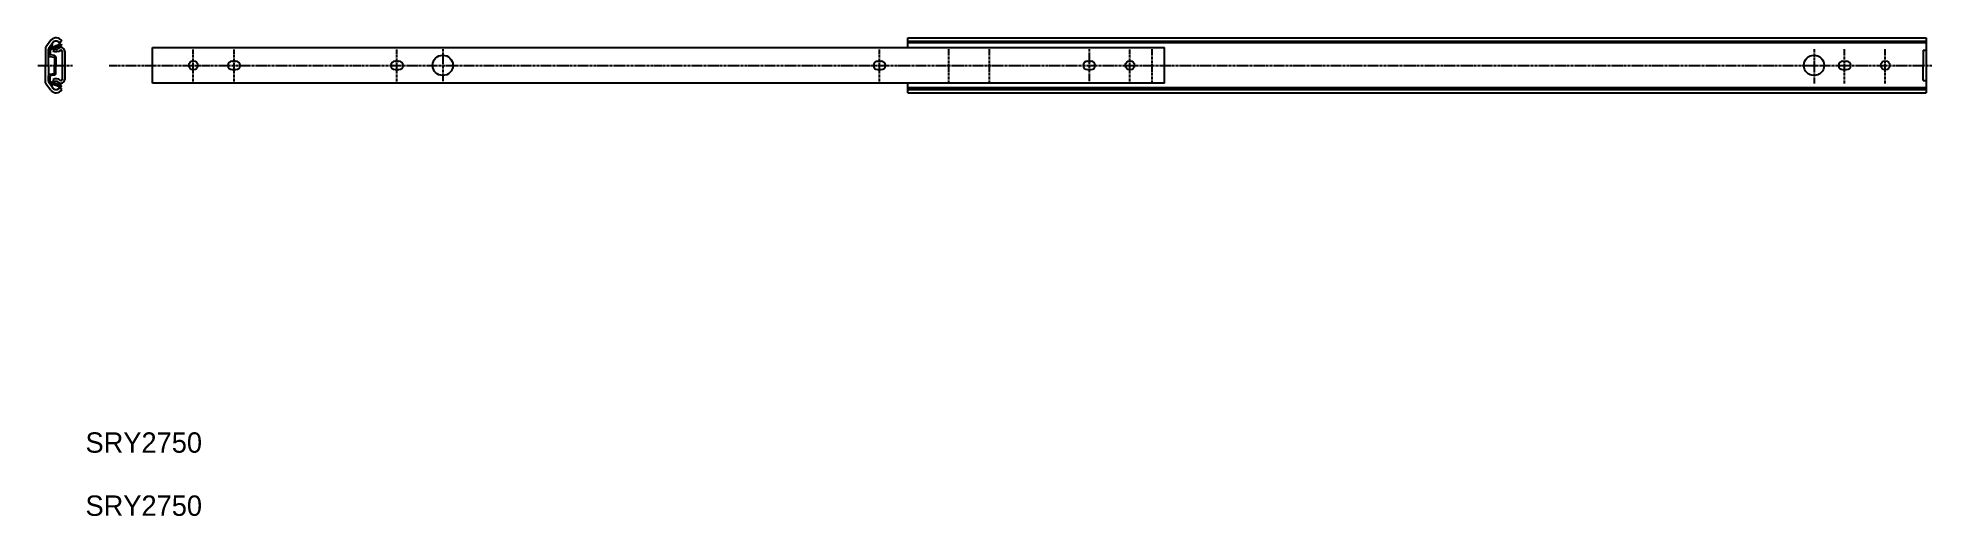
# Model space of a CAD drawing. Extents: x 161 to 1091, y 81 to 316.
import ezdxf

# ---------------------------------------------------------------- set-up
doc = ezdxf.new("R2010")
doc.units = 0
doc.linetypes.add('CENTER', pattern=[2, 1.25, -0.25, 0.25, -0.25])
doc.layers.get('0').update_dxf_attribs({"linetype": 'CONTINUOUS'})
doc.layers.add('CENTER', color=1, linetype='CENTER')

msp = doc.modelspace()

# ---------------------------------------------------------------- linework, layer by layer
at = {"color": 7, "linetype": 'CONTINUOUS'}
for p, q in [((164.44, 310.83), (164.44, 302.28)), ((167.13, 314.62), (164.59, 311.28)), ((165.86, 302.28), (165.86, 310.29)), ((168.4, 313.83), (165.89, 310.46)), ((166, 310.12), (166, 307.41)), ((166.49, 310.82), (172.11, 312.92)), ((166.73, 310.13), (172.37, 312.24)), ((166.73, 310.13), (166.73, 307.4)), ((168.96, 307.07), (166.73, 307.4)), ((168.6, 310.37), (168.15, 309.16)), ((171.29, 313.29), (172.53, 314.21)), ((172.11, 312.92), (172.38, 312.24)), ((172.11, 312.92), (172.38, 312.24)), ((172.65, 309.23), (172.65, 295.32)), ((173.94, 309.23), (173.94, 295.32)), ((217.07, 293.49), (217.07, 311.07)), ((217.07, 311.07), (714.07, 311.07)), ((588.07, 311.07), (588.07, 315.78)), ((588.07, 315.78), (1088.07, 315.78)), ((588.07, 314.18), (1088.07, 314.18)), ((1088.07, 313.3), (588.07, 313.3)), ((714.07, 293.49), (714.07, 311.07)), ((1086.67, 309.78), (1088.07, 309.78)), ((1086.67, 309.78), (1086.67, 302.28)), ((1088.07, 315.78), (1088.07, 288.78)), ((164.44, 293.73), (164.44, 302.28)), ((165.86, 302.28), (165.86, 294.27)), ((166.64, 306.67), (168.87, 306.35)), ((166.64, 297.89), (168.87, 298.21)), ((168.87, 306.35), (168.87, 302.28)), ((168.87, 298.21), (168.87, 302.28)), ((169.6, 306.33), (169.6, 302.28)), ((169.6, 298.23), (169.6, 302.28)), ((256.17, 304.38), (257.97, 304.38)), ((256.17, 300.18), (257.97, 300.18)), ((336.17, 304.38), (337.97, 304.38)), ((336.17, 300.18), (337.97, 300.18)), ((573.17, 304.38), (574.97, 304.38)), ((573.17, 300.18), (574.97, 300.18)), ((676.17, 304.38), (677.97, 304.38)), ((676.17, 300.18), (677.97, 300.18)), ((1047.17, 304.38), (1048.97, 304.38)), ((1047.17, 300.18), (1048.97, 300.18)), ((1086.67, 294.78), (1086.67, 302.28)), ((167.13, 289.93), (164.59, 293.28)), ((168.4, 290.73), (165.89, 294.1)), ((166, 294.44), (166, 297.14)), ((166.49, 293.74), (172.11, 291.64)), ((168.96, 297.49), (166.73, 297.16)), ((166.73, 294.43), (166.73, 297.16)), ((166.73, 294.43), (172.37, 292.32)), ((168.6, 294.19), (168.15, 295.4)), ((171.29, 291.27), (172.53, 290.35)), ((172.11, 291.64), (172.38, 292.32)), ((172.11, 291.64), (172.38, 292.32)), ((172.11, 291.64), (172.38, 292.32)), ((172.11, 291.64), (172.38, 292.32)), ((714.07, 293.49), (217.07, 293.49)), ((588.07, 288.78), (588.07, 293.49)), ((1088.07, 291.26), (588.07, 291.26)), ((588.07, 290.38), (1088.07, 290.38)), ((588.07, 288.78), (1088.07, 288.78)), ((1086.67, 294.78), (1088.07, 294.78))]:
    msp.add_line(p, q, dxfattribs=at)
msp.add_lwpolyline([(172.65, 309.23, 0.640043), (171.76, 309.65, -0.294108), (168.15, 309.16)], format="xyb", dxfattribs=at)
for centre, radius in [((359.57, 302.28), 5), ((1033.07, 302.28), 5), ((237.07, 302.28), 2.25), ((697.07, 302.28), 2.25), ((1068.07, 302.28), 2.25)]:
    msp.add_circle(centre, radius, dxfattribs=at)
for centre, radius, start, end in [((165.19, 310.83), 0.749, 142.82226, 180), ((166.36, 310.29), 0.5, 160.66759, 180), ((166.75, 310.12), 0.749, 110.4719, 180), ((166.75, 307.41), 0.749, 180, 261.67494), ((169.67, 312.35), 3.41, 33.04281, 138.10671), ((169.58, 312.17), 2.01, 15.33659, 205.60722), ((169.58, 312.17), 2.01, 227.39479, 353.55209), ((169.58, 312.17), 2.04, 33.32506, 125.56298), ((169.58, 312.21), 2.08, 242.0793, 310.48401), ((168.85, 306.33), 0.749, 0, 81.67494), ((172.11, 309.23), 1.82, 0, 130.48401), ((166.75, 297.14), 0.749, 98.32506, 180), ((168.85, 298.23), 0.749, 278.32506, 0), ((256.17, 302.28), 2.1, 90, 270), ((257.97, 302.28), 2.1, 270, 90), ((336.17, 302.28), 2.1, 90, 270), ((337.97, 302.28), 2.1, 270, 90), ((573.17, 302.28), 2.1, 90, 270), ((574.97, 302.28), 2.1, 270, 90), ((676.17, 302.28), 2.1, 90, 270), ((677.97, 302.28), 2.1, 270, 90), ((1047.17, 302.28), 2.1, 90, 270), ((1048.97, 302.28), 2.1, 270, 90), ((165.19, 293.73), 0.749, 180, 217.17774), ((166.36, 294.27), 0.5, 180, 199.33241), ((166.75, 294.44), 0.749, 180, 249.52656), ((169.67, 292.21), 3.41, 221.89329, 326.95719), ((169.58, 292.39), 2.01, 154.39199, 344.66113), ((169.58, 292.35), 3.37, 49.51599, 115.07214), ((169.58, 292.39), 2.01, 6.44791, 132.60521), ((169.58, 292.39), 2.04, 234.43702, 326.67494), ((169.58, 292.35), 2.08, 49.51599, 117.9207), ((172.11, 295.32), 1.82, 229.51599, 0), ((172.11, 295.32), 0.54, 229.51599, 0)]:
    msp.add_arc(centre, radius, start, end, dxfattribs=at)
at = {"layer": 'CENTER', "color": 1, "linetype": 'CENTER'}
for p, q in [((237.07, 294.28), (237.07, 310.28)), ((257.07, 294.28), (257.07, 310.28)), ((337.07, 294.28), (337.07, 310.28)), ((359.57, 310.28), (359.57, 294.28)), ((574.07, 294.28), (574.07, 310.28)), ((608.07, 293.44), (608.07, 310.17)), ((628.07, 293.44), (628.07, 310.17)), ((677.07, 310.28), (677.07, 294.28)), ((697.07, 294.28), (697.07, 310.28)), ((708.07, 293.44), (708.07, 310.17)), ((1033.07, 310.17), (1033.07, 293.44)), ((1048.07, 293.44), (1048.07, 310.17)), ((1068.07, 293.44), (1068.07, 310.17)), ((160.72, 302.28), (177.65, 302.28)), ((195.75, 302.28), (1091.07, 302.28))]:
    msp.add_line(p, q, dxfattribs=at)

# ---------------------------------------------------------------- texts
at = {"color": 7, "linetype": 'CONTINUOUS'}
for p in [(184.1, 112), (184.1, 81)]:
    msp.add_text('SRY2750', height=10, dxfattribs=at).set_placement(p)

doc.saveas('drawing.dxf')
